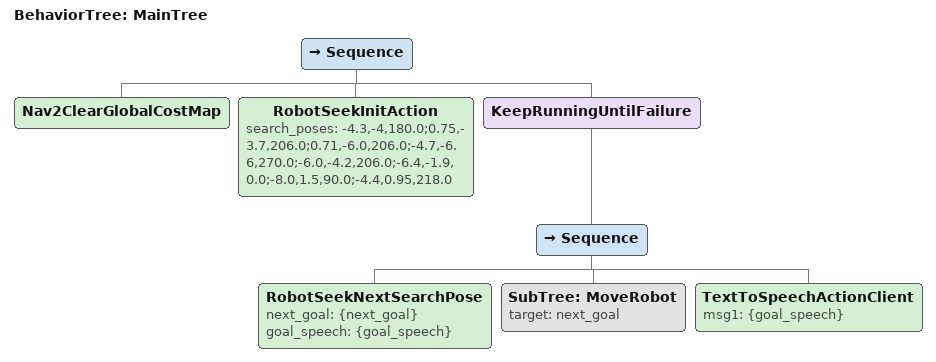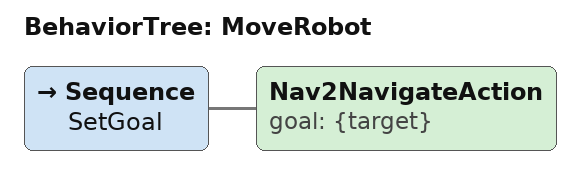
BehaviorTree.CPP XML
<root BTCPP_format="4" main_tree_to_execute="MainTree">
	<BehaviorTree ID="MainTree">
		<Sequence>
			<Nav2ClearGlobalCostMap />
			<RobotSeekInitAction
				search_poses="-4.3,-4,180.0;0.75,-3.7,206.0;0.71,-6.0,206.0;-4.7,-6.6,270.0;-6.0,-4.2,206.0;-6.4,-1.9,0.0;-8.0,1.5,90.0;-4.4,0.95,218.0" />
			<KeepRunningUntilFailure>
				<Sequence>
					<RobotSeekNextSearchPose next_goal="{next_goal}" goal_speech="{goal_speech}" />
					<SubTree ID="MoveRobot" target="next_goal" />
					<TextToSpeechActionClient msg1="{goal_speech}" />
				</Sequence>
			</KeepRunningUntilFailure>
		</Sequence>
	</BehaviorTree>

	<BehaviorTree ID="MoveRobot">
		<Sequence name="SetGoal">
			<Nav2NavigateAction goal="{target}" />
		</Sequence>
	</BehaviorTree>
</root>
